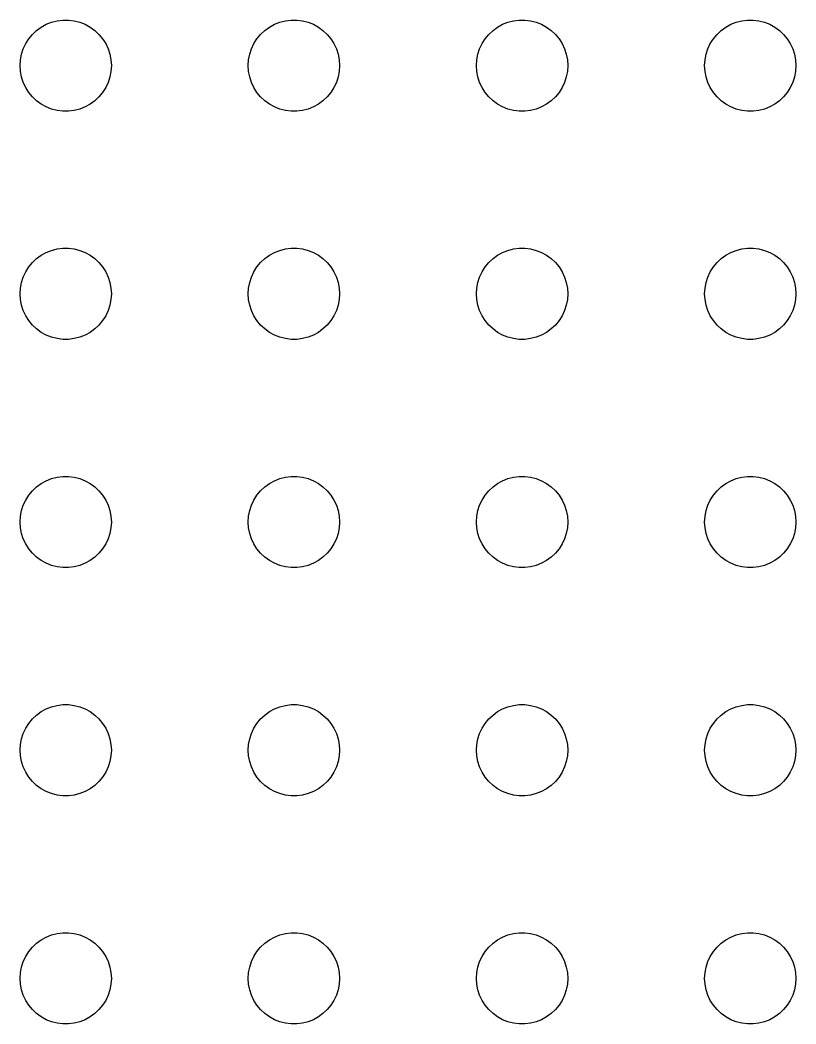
# Model space of a CAD drawing. Header units: metres. Extents: x -127 to 127, y -127 to 127.
# Drawn here: x -91.5 to -66, y 28.5 to 61.5 of the extents above; entities that cross this region are included whole.
import ezdxf

# ---------------------------------------------------------------- set-up
doc = ezdxf.new("R2010")
doc.units = ezdxf.units.M

msp = doc.modelspace()

# ---------------------------------------------------------------- linework, layer by layer
for p, q in [((-90.6387, 61.3572), (-90.4635, 61.4266)), ((-90.4635, 61.4266), (-90.2811, 61.4734)), ((-90.2811, 61.4734), (-90.0942, 61.497)), ((-90.0942, 61.497), (-89.9058, 61.497)), ((-89.9058, 61.497), (-89.7189, 61.4734)), ((-89.7189, 61.4734), (-89.5365, 61.4266)), ((-89.5365, 61.4266), (-89.3613, 61.3572)), ((-83.1387, 61.3572), (-82.9635, 61.4266)), ((-82.9635, 61.4266), (-82.7811, 61.4734)), ((-82.7811, 61.4734), (-82.5942, 61.497)), ((-82.5942, 61.497), (-82.4058, 61.497)), ((-82.4058, 61.497), (-82.2189, 61.4734)), ((-82.2189, 61.4734), (-82.0365, 61.4266)), ((-82.0365, 61.4266), (-81.8613, 61.3572)), ((-75.6387, 61.3572), (-75.4635, 61.4266)), ((-75.4635, 61.4266), (-75.2811, 61.4734)), ((-75.2811, 61.4734), (-75.0942, 61.497)), ((-75.0942, 61.497), (-74.9058, 61.497)), ((-74.9058, 61.497), (-74.7189, 61.4734)), ((-74.7189, 61.4734), (-74.5365, 61.4266)), ((-74.5365, 61.4266), (-74.3613, 61.3572)), ((-68.1387, 61.3572), (-67.9635, 61.4266)), ((-67.9635, 61.4266), (-67.7811, 61.4734)), ((-67.7811, 61.4734), (-67.5942, 61.497)), ((-67.5942, 61.497), (-67.4058, 61.497)), ((-67.4058, 61.497), (-67.2189, 61.4734)), ((-67.2189, 61.4734), (-67.0365, 61.4266)), ((-67.0365, 61.4266), (-66.8613, 61.3572)), ((-91.0934, 61.0268), (-90.9561, 61.1558)), ((-90.9561, 61.1558), (-90.8037, 61.2665)), ((-90.8037, 61.2665), (-90.6387, 61.3572)), ((-89.3613, 61.3572), (-89.1963, 61.2665)), ((-89.1963, 61.2665), (-89.0439, 61.1558)), ((-89.0439, 61.1558), (-88.9065, 61.0268)), ((-83.5934, 61.0268), (-83.4561, 61.1558)), ((-83.4561, 61.1558), (-83.3037, 61.2665)), ((-83.3037, 61.2665), (-83.1387, 61.3572)), ((-81.8613, 61.3572), (-81.6963, 61.2665)), ((-81.6963, 61.2665), (-81.5439, 61.1558)), ((-81.5439, 61.1558), (-81.4065, 61.0268)), ((-76.0934, 61.0268), (-75.9561, 61.1558)), ((-75.9561, 61.1558), (-75.8037, 61.2665)), ((-75.8037, 61.2665), (-75.6387, 61.3572)), ((-74.3613, 61.3572), (-74.1963, 61.2665)), ((-74.1963, 61.2665), (-74.0439, 61.1558)), ((-74.0439, 61.1558), (-73.9065, 61.0268)), ((-68.5934, 61.0268), (-68.4561, 61.1558)), ((-68.4561, 61.1558), (-68.3037, 61.2665)), ((-68.3037, 61.2665), (-68.1387, 61.3572)), ((-66.8613, 61.3572), (-66.6963, 61.2665)), ((-66.6963, 61.2665), (-66.5439, 61.1558)), ((-66.5439, 61.1558), (-66.4065, 61.0268)), ((-91.3947, 60.5522), (-91.3145, 60.7226)), ((-91.3145, 60.7226), (-91.2135, 60.8817)), ((-91.2135, 60.8817), (-91.0934, 61.0268)), ((-88.9065, 61.0268), (-88.7865, 60.8817)), ((-88.7865, 60.8817), (-88.6855, 60.7226)), ((-88.6855, 60.7226), (-88.6053, 60.5522)), ((-83.8947, 60.5522), (-83.8145, 60.7226)), ((-83.8145, 60.7226), (-83.7135, 60.8817)), ((-83.7135, 60.8817), (-83.5934, 61.0268)), ((-81.4065, 61.0268), (-81.2865, 60.8817)), ((-81.2865, 60.8817), (-81.1855, 60.7226)), ((-81.1855, 60.7226), (-81.1053, 60.5522)), ((-76.3947, 60.5522), (-76.3145, 60.7226)), ((-76.3145, 60.7226), (-76.2135, 60.8817)), ((-76.2135, 60.8817), (-76.0934, 61.0268)), ((-73.9065, 61.0268), (-73.7865, 60.8817)), ((-73.7865, 60.8817), (-73.6855, 60.7226)), ((-73.6855, 60.7226), (-73.6053, 60.5522)), ((-68.8947, 60.5522), (-68.8145, 60.7226)), ((-68.8145, 60.7226), (-68.7135, 60.8817)), ((-68.7135, 60.8817), (-68.5934, 61.0268)), ((-66.4065, 61.0268), (-66.2865, 60.8817)), ((-66.2865, 60.8817), (-66.1855, 60.7226)), ((-66.1855, 60.7226), (-66.1053, 60.5522)), ((-91.4529, 60.373), (-91.3947, 60.5522)), ((-88.6053, 60.5522), (-88.5471, 60.373)), ((-83.9529, 60.373), (-83.8947, 60.5522)), ((-81.1053, 60.5522), (-81.0471, 60.373)), ((-76.4529, 60.373), (-76.3947, 60.5522)), ((-73.6053, 60.5522), (-73.5471, 60.373)), ((-68.9529, 60.373), (-68.8947, 60.5522)), ((-66.1053, 60.5522), (-66.0471, 60.373)), ((-91.5, 60), (-91.4882, 60.188)), ((-91.4882, 60.188), (-91.4529, 60.373)), ((-88.5471, 60.373), (-88.5118, 60.188)), ((-88.5118, 60.188), (-88.5, 60)), ((-84, 60), (-83.9882, 60.188)), ((-83.9882, 60.188), (-83.9529, 60.373)), ((-81.0471, 60.373), (-81.0118, 60.188)), ((-81.0118, 60.188), (-81, 60)), ((-76.5, 60), (-76.4882, 60.188)), ((-76.4882, 60.188), (-76.4529, 60.373)), ((-73.5471, 60.373), (-73.5118, 60.188)), ((-73.5118, 60.188), (-73.5, 60)), ((-69, 60), (-68.9882, 60.188)), ((-68.9882, 60.188), (-68.9529, 60.373)), ((-66.0471, 60.373), (-66.0118, 60.188)), ((-66.0118, 60.188), (-66, 60)), ((-91.4882, 59.812), (-91.5, 60)), ((-91.4529, 59.627), (-91.4882, 59.812)), ((-88.5118, 59.812), (-88.5471, 59.627)), ((-88.5, 60), (-88.5118, 59.812)), ((-83.9882, 59.812), (-84, 60)), ((-83.9529, 59.627), (-83.9882, 59.812)), ((-81.0118, 59.812), (-81.0471, 59.627)), ((-81, 60), (-81.0118, 59.812)), ((-76.4882, 59.812), (-76.5, 60)), ((-76.4529, 59.627), (-76.4882, 59.812)), ((-73.5118, 59.812), (-73.5471, 59.627)), ((-73.5, 60), (-73.5118, 59.812)), ((-68.9882, 59.812), (-69, 60)), ((-68.9529, 59.627), (-68.9882, 59.812)), ((-66.0118, 59.812), (-66.0471, 59.627)), ((-66, 60), (-66.0118, 59.812)), ((-91.3947, 59.4478), (-91.4529, 59.627)), ((-91.3145, 59.2774), (-91.3947, 59.4478)), ((-88.6053, 59.4478), (-88.6855, 59.2774)), ((-88.5471, 59.627), (-88.6053, 59.4478)), ((-83.8947, 59.4478), (-83.9529, 59.627)), ((-83.8145, 59.2774), (-83.8947, 59.4478)), ((-81.1053, 59.4478), (-81.1855, 59.2774)), ((-81.0471, 59.627), (-81.1053, 59.4478)), ((-76.3947, 59.4478), (-76.4529, 59.627)), ((-76.3145, 59.2774), (-76.3947, 59.4478)), ((-73.6053, 59.4478), (-73.6855, 59.2774)), ((-73.5471, 59.627), (-73.6053, 59.4478)), ((-68.8947, 59.4478), (-68.9529, 59.627)), ((-68.8145, 59.2774), (-68.8947, 59.4478)), ((-66.1053, 59.4478), (-66.1855, 59.2774)), ((-66.0471, 59.627), (-66.1053, 59.4478)), ((-91.2135, 59.1183), (-91.3145, 59.2774)), ((-91.0934, 58.9732), (-91.2135, 59.1183)), ((-88.7865, 59.1183), (-88.9065, 58.9732)), ((-88.6855, 59.2774), (-88.7865, 59.1183)), ((-83.7135, 59.1183), (-83.8145, 59.2774)), ((-83.5934, 58.9732), (-83.7135, 59.1183)), ((-81.2865, 59.1183), (-81.4065, 58.9732)), ((-81.1855, 59.2774), (-81.2865, 59.1183)), ((-76.2135, 59.1183), (-76.3145, 59.2774)), ((-76.0934, 58.9732), (-76.2135, 59.1183)), ((-73.7865, 59.1183), (-73.9065, 58.9732)), ((-73.6855, 59.2774), (-73.7865, 59.1183)), ((-68.7135, 59.1183), (-68.8145, 59.2774)), ((-68.5934, 58.9732), (-68.7135, 59.1183)), ((-66.2865, 59.1183), (-66.4065, 58.9732)), ((-66.1855, 59.2774), (-66.2865, 59.1183)), ((-90.9561, 58.8442), (-91.0934, 58.9732)), ((-90.8037, 58.7335), (-90.9561, 58.8442)), ((-90.6387, 58.6428), (-90.8037, 58.7335)), ((-89.1963, 58.7335), (-89.3613, 58.6428)), ((-89.0439, 58.8442), (-89.1963, 58.7335)), ((-88.9065, 58.9732), (-89.0439, 58.8442)), ((-83.4561, 58.8442), (-83.5934, 58.9732)), ((-83.3037, 58.7335), (-83.4561, 58.8442)), ((-83.1387, 58.6428), (-83.3037, 58.7335)), ((-81.6963, 58.7335), (-81.8613, 58.6428)), ((-81.5439, 58.8442), (-81.6963, 58.7335)), ((-81.4065, 58.9732), (-81.5439, 58.8442)), ((-75.9561, 58.8442), (-76.0934, 58.9732)), ((-75.8037, 58.7335), (-75.9561, 58.8442)), ((-75.6387, 58.6428), (-75.8037, 58.7335)), ((-74.1963, 58.7335), (-74.3613, 58.6428)), ((-74.0439, 58.8442), (-74.1963, 58.7335)), ((-73.9065, 58.9732), (-74.0439, 58.8442)), ((-68.4561, 58.8442), (-68.5934, 58.9732)), ((-68.3037, 58.7335), (-68.4561, 58.8442)), ((-68.1387, 58.6428), (-68.3037, 58.7335)), ((-66.6963, 58.7335), (-66.8613, 58.6428)), ((-66.5439, 58.8442), (-66.6963, 58.7335)), ((-66.4065, 58.9732), (-66.5439, 58.8442)), ((-90.4635, 58.5734), (-90.6387, 58.6428)), ((-90.2811, 58.5266), (-90.4635, 58.5734)), ((-90.0942, 58.503), (-90.2811, 58.5266)), ((-89.9058, 58.503), (-90.0942, 58.503)), ((-89.7189, 58.5266), (-89.9058, 58.503)), ((-89.5365, 58.5734), (-89.7189, 58.5266)), ((-89.3613, 58.6428), (-89.5365, 58.5734)), ((-82.9635, 58.5734), (-83.1387, 58.6428)), ((-82.7811, 58.5266), (-82.9635, 58.5734)), ((-82.5942, 58.503), (-82.7811, 58.5266)), ((-82.4058, 58.503), (-82.5942, 58.503)), ((-82.2189, 58.5266), (-82.4058, 58.503)), ((-82.0365, 58.5734), (-82.2189, 58.5266)), ((-81.8613, 58.6428), (-82.0365, 58.5734)), ((-75.4635, 58.5734), (-75.6387, 58.6428)), ((-75.2811, 58.5266), (-75.4635, 58.5734)), ((-75.0942, 58.503), (-75.2811, 58.5266)), ((-74.9058, 58.503), (-75.0942, 58.503)), ((-74.7189, 58.5266), (-74.9058, 58.503)), ((-74.5365, 58.5734), (-74.7189, 58.5266)), ((-74.3613, 58.6428), (-74.5365, 58.5734)), ((-67.9635, 58.5734), (-68.1387, 58.6428)), ((-67.7811, 58.5266), (-67.9635, 58.5734)), ((-67.5942, 58.503), (-67.7811, 58.5266)), ((-67.4058, 58.503), (-67.5942, 58.503)), ((-67.2189, 58.5266), (-67.4058, 58.503)), ((-67.0365, 58.5734), (-67.2189, 58.5266)), ((-66.8613, 58.6428), (-67.0365, 58.5734)), ((-90.8037, 53.7665), (-90.6387, 53.8572)), ((-90.6387, 53.8572), (-90.4635, 53.9266)), ((-90.4635, 53.9266), (-90.2811, 53.9734)), ((-90.2811, 53.9734), (-90.0942, 53.997)), ((-90.0942, 53.997), (-89.9058, 53.997)), ((-89.9058, 53.997), (-89.7189, 53.9734)), ((-89.7189, 53.9734), (-89.5365, 53.9266)), ((-89.5365, 53.9266), (-89.3613, 53.8572)), ((-89.3613, 53.8572), (-89.1963, 53.7665)), ((-83.3037, 53.7665), (-83.1387, 53.8572)), ((-83.1387, 53.8572), (-82.9635, 53.9266)), ((-82.9635, 53.9266), (-82.7811, 53.9734)), ((-82.7811, 53.9734), (-82.5942, 53.997)), ((-82.5942, 53.997), (-82.4058, 53.997)), ((-82.4058, 53.997), (-82.2189, 53.9734)), ((-82.2189, 53.9734), (-82.0365, 53.9266)), ((-82.0365, 53.9266), (-81.8613, 53.8572)), ((-81.8613, 53.8572), (-81.6963, 53.7665)), ((-75.8037, 53.7665), (-75.6387, 53.8572)), ((-75.6387, 53.8572), (-75.4635, 53.9266)), ((-75.4635, 53.9266), (-75.2811, 53.9734)), ((-75.2811, 53.9734), (-75.0942, 53.997)), ((-75.0942, 53.997), (-74.9058, 53.997)), ((-74.9058, 53.997), (-74.7189, 53.9734)), ((-74.7189, 53.9734), (-74.5365, 53.9266)), ((-74.5365, 53.9266), (-74.3613, 53.8572)), ((-74.3613, 53.8572), (-74.1963, 53.7665)), ((-68.3037, 53.7665), (-68.1387, 53.8572)), ((-68.1387, 53.8572), (-67.9635, 53.9266)), ((-67.9635, 53.9266), (-67.7811, 53.9734)), ((-67.7811, 53.9734), (-67.5942, 53.997)), ((-67.5942, 53.997), (-67.4058, 53.997)), ((-67.4058, 53.997), (-67.2189, 53.9734)), ((-67.2189, 53.9734), (-67.0365, 53.9266)), ((-67.0365, 53.9266), (-66.8613, 53.8572)), ((-66.8613, 53.8572), (-66.6963, 53.7665)), ((-91.2135, 53.3817), (-91.0934, 53.5268)), ((-91.0934, 53.5268), (-90.9561, 53.6558)), ((-90.9561, 53.6558), (-90.8037, 53.7665)), ((-89.1963, 53.7665), (-89.0439, 53.6558)), ((-89.0439, 53.6558), (-88.9065, 53.5268)), ((-88.9065, 53.5268), (-88.7865, 53.3817)), ((-83.7135, 53.3817), (-83.5934, 53.5268)), ((-83.5934, 53.5268), (-83.4561, 53.6558)), ((-83.4561, 53.6558), (-83.3037, 53.7665)), ((-81.6963, 53.7665), (-81.5439, 53.6558)), ((-81.5439, 53.6558), (-81.4065, 53.5268)), ((-81.4065, 53.5268), (-81.2865, 53.3817)), ((-76.2135, 53.3817), (-76.0934, 53.5268)), ((-76.0934, 53.5268), (-75.9561, 53.6558)), ((-75.9561, 53.6558), (-75.8037, 53.7665)), ((-74.1963, 53.7665), (-74.0439, 53.6558)), ((-74.0439, 53.6558), (-73.9065, 53.5268)), ((-73.9065, 53.5268), (-73.7865, 53.3817)), ((-68.7135, 53.3817), (-68.5934, 53.5268)), ((-68.5934, 53.5268), (-68.4561, 53.6558)), ((-68.4561, 53.6558), (-68.3037, 53.7665)), ((-66.6963, 53.7665), (-66.5439, 53.6558)), ((-66.5439, 53.6558), (-66.4065, 53.5268)), ((-66.4065, 53.5268), (-66.2865, 53.3817)), ((-91.3947, 53.0522), (-91.3145, 53.2226)), ((-91.3145, 53.2226), (-91.2135, 53.3817)), ((-88.7865, 53.3817), (-88.6855, 53.2226)), ((-88.6855, 53.2226), (-88.6053, 53.0522)), ((-83.8947, 53.0522), (-83.8145, 53.2226)), ((-83.8145, 53.2226), (-83.7135, 53.3817)), ((-81.2865, 53.3817), (-81.1855, 53.2226)), ((-81.1855, 53.2226), (-81.1053, 53.0522)), ((-76.3947, 53.0522), (-76.3145, 53.2226)), ((-76.3145, 53.2226), (-76.2135, 53.3817)), ((-73.7865, 53.3817), (-73.6855, 53.2226)), ((-73.6855, 53.2226), (-73.6053, 53.0522)), ((-68.8947, 53.0522), (-68.8145, 53.2226)), ((-68.8145, 53.2226), (-68.7135, 53.3817)), ((-66.2865, 53.3817), (-66.1855, 53.2226)), ((-66.1855, 53.2226), (-66.1053, 53.0522)), ((-91.4882, 52.688), (-91.4529, 52.873)), ((-91.4529, 52.873), (-91.3947, 53.0522)), ((-88.6053, 53.0522), (-88.5471, 52.873)), ((-88.5471, 52.873), (-88.5118, 52.688)), ((-83.9882, 52.688), (-83.9529, 52.873)), ((-83.9529, 52.873), (-83.8947, 53.0522)), ((-81.1053, 53.0522), (-81.0471, 52.873)), ((-81.0471, 52.873), (-81.0118, 52.688)), ((-76.4882, 52.688), (-76.4529, 52.873)), ((-76.4529, 52.873), (-76.3947, 53.0522)), ((-73.6053, 53.0522), (-73.5471, 52.873)), ((-73.5471, 52.873), (-73.5118, 52.688)), ((-68.9882, 52.688), (-68.9529, 52.873)), ((-68.9529, 52.873), (-68.8947, 53.0522)), ((-66.1053, 53.0522), (-66.0471, 52.873)), ((-66.0471, 52.873), (-66.0118, 52.688)), ((-91.5, 52.5), (-91.4882, 52.688)), ((-91.4882, 52.312), (-91.5, 52.5)), ((-88.5118, 52.688), (-88.5, 52.5)), ((-88.5, 52.5), (-88.5118, 52.312)), ((-84, 52.5), (-83.9882, 52.688)), ((-83.9882, 52.312), (-84, 52.5)), ((-81.0118, 52.688), (-81, 52.5)), ((-81, 52.5), (-81.0118, 52.312)), ((-76.5, 52.5), (-76.4882, 52.688)), ((-76.4882, 52.312), (-76.5, 52.5)), ((-73.5118, 52.688), (-73.5, 52.5)), ((-73.5, 52.5), (-73.5118, 52.312)), ((-69, 52.5), (-68.9882, 52.688)), ((-68.9882, 52.312), (-69, 52.5)), ((-66.0118, 52.688), (-66, 52.5)), ((-66, 52.5), (-66.0118, 52.312)), ((-91.4529, 52.127), (-91.4882, 52.312)), ((-88.5118, 52.312), (-88.5471, 52.127)), ((-83.9529, 52.127), (-83.9882, 52.312)), ((-81.0118, 52.312), (-81.0471, 52.127)), ((-76.4529, 52.127), (-76.4882, 52.312)), ((-73.5118, 52.312), (-73.5471, 52.127)), ((-68.9529, 52.127), (-68.9882, 52.312)), ((-66.0118, 52.312), (-66.0471, 52.127)), ((-91.3947, 51.9478), (-91.4529, 52.127)), ((-91.3145, 51.7774), (-91.3947, 51.9478)), ((-88.6053, 51.9478), (-88.6855, 51.7774)), ((-88.5471, 52.127), (-88.6053, 51.9478)), ((-83.8947, 51.9478), (-83.9529, 52.127)), ((-83.8145, 51.7774), (-83.8947, 51.9478)), ((-81.1053, 51.9478), (-81.1855, 51.7774)), ((-81.0471, 52.127), (-81.1053, 51.9478)), ((-76.3947, 51.9478), (-76.4529, 52.127)), ((-76.3145, 51.7774), (-76.3947, 51.9478)), ((-73.6053, 51.9478), (-73.6855, 51.7774)), ((-73.5471, 52.127), (-73.6053, 51.9478)), ((-68.8947, 51.9478), (-68.9529, 52.127)), ((-68.8145, 51.7774), (-68.8947, 51.9478)), ((-66.1053, 51.9478), (-66.1855, 51.7774)), ((-66.0471, 52.127), (-66.1053, 51.9478)), ((-91.2135, 51.6183), (-91.3145, 51.7774)), ((-91.0934, 51.4732), (-91.2135, 51.6183)), ((-90.9561, 51.3442), (-91.0934, 51.4732)), ((-88.9065, 51.4732), (-89.0439, 51.3442)), ((-88.7865, 51.6183), (-88.9065, 51.4732)), ((-88.6855, 51.7774), (-88.7865, 51.6183)), ((-83.7135, 51.6183), (-83.8145, 51.7774)), ((-83.5934, 51.4732), (-83.7135, 51.6183)), ((-83.4561, 51.3442), (-83.5934, 51.4732)), ((-81.4065, 51.4732), (-81.5439, 51.3442)), ((-81.2865, 51.6183), (-81.4065, 51.4732)), ((-81.1855, 51.7774), (-81.2865, 51.6183)), ((-76.2135, 51.6183), (-76.3145, 51.7774)), ((-76.0934, 51.4732), (-76.2135, 51.6183)), ((-75.9561, 51.3442), (-76.0934, 51.4732)), ((-73.9065, 51.4732), (-74.0439, 51.3442)), ((-73.7865, 51.6183), (-73.9065, 51.4732)), ((-73.6855, 51.7774), (-73.7865, 51.6183)), ((-68.7135, 51.6183), (-68.8145, 51.7774)), ((-68.5934, 51.4732), (-68.7135, 51.6183)), ((-68.4561, 51.3442), (-68.5934, 51.4732)), ((-66.4065, 51.4732), (-66.5439, 51.3442)), ((-66.2865, 51.6183), (-66.4065, 51.4732)), ((-66.1855, 51.7774), (-66.2865, 51.6183)), ((-90.8037, 51.2335), (-90.9561, 51.3442)), ((-90.6387, 51.1428), (-90.8037, 51.2335)), ((-90.4635, 51.0734), (-90.6387, 51.1428)), ((-89.3613, 51.1428), (-89.5365, 51.0734)), ((-89.1963, 51.2335), (-89.3613, 51.1428)), ((-89.0439, 51.3442), (-89.1963, 51.2335)), ((-83.3037, 51.2335), (-83.4561, 51.3442)), ((-83.1387, 51.1428), (-83.3037, 51.2335)), ((-82.9635, 51.0734), (-83.1387, 51.1428)), ((-81.8613, 51.1428), (-82.0365, 51.0734)), ((-81.6963, 51.2335), (-81.8613, 51.1428)), ((-81.5439, 51.3442), (-81.6963, 51.2335)), ((-75.8037, 51.2335), (-75.9561, 51.3442)), ((-75.6387, 51.1428), (-75.8037, 51.2335)), ((-75.4635, 51.0734), (-75.6387, 51.1428)), ((-74.3613, 51.1428), (-74.5365, 51.0734)), ((-74.1963, 51.2335), (-74.3613, 51.1428)), ((-74.0439, 51.3442), (-74.1963, 51.2335)), ((-68.3037, 51.2335), (-68.4561, 51.3442)), ((-68.1387, 51.1428), (-68.3037, 51.2335)), ((-67.9635, 51.0734), (-68.1387, 51.1428)), ((-66.8613, 51.1428), (-67.0365, 51.0734)), ((-66.6963, 51.2335), (-66.8613, 51.1428)), ((-66.5439, 51.3442), (-66.6963, 51.2335)), ((-90.2811, 51.0266), (-90.4635, 51.0734)), ((-90.0942, 51.003), (-90.2811, 51.0266)), ((-89.9058, 51.003), (-90.0942, 51.003)), ((-89.7189, 51.0266), (-89.9058, 51.003)), ((-89.5365, 51.0734), (-89.7189, 51.0266)), ((-82.7811, 51.0266), (-82.9635, 51.0734)), ((-82.5942, 51.003), (-82.7811, 51.0266)), ((-82.4058, 51.003), (-82.5942, 51.003)), ((-82.2189, 51.0266), (-82.4058, 51.003)), ((-82.0365, 51.0734), (-82.2189, 51.0266)), ((-75.2811, 51.0266), (-75.4635, 51.0734)), ((-75.0942, 51.003), (-75.2811, 51.0266)), ((-74.9058, 51.003), (-75.0942, 51.003)), ((-74.7189, 51.0266), (-74.9058, 51.003)), ((-74.5365, 51.0734), (-74.7189, 51.0266)), ((-67.7811, 51.0266), (-67.9635, 51.0734)), ((-67.5942, 51.003), (-67.7811, 51.0266)), ((-67.4058, 51.003), (-67.5942, 51.003)), ((-67.2189, 51.0266), (-67.4058, 51.003)), ((-67.0365, 51.0734), (-67.2189, 51.0266)), ((-90.9561, 46.1558), (-90.8037, 46.2665)), ((-90.8037, 46.2665), (-90.6387, 46.3572)), ((-90.6387, 46.3572), (-90.4635, 46.4266)), ((-90.4635, 46.4266), (-90.2811, 46.4734)), ((-90.2811, 46.4734), (-90.0942, 46.497)), ((-90.0942, 46.497), (-89.9058, 46.497)), ((-89.9058, 46.497), (-89.7189, 46.4734)), ((-89.7189, 46.4734), (-89.5365, 46.4266)), ((-89.5365, 46.4266), (-89.3613, 46.3572)), ((-89.3613, 46.3572), (-89.1963, 46.2665)), ((-89.1963, 46.2665), (-89.0439, 46.1558)), ((-83.4561, 46.1558), (-83.3037, 46.2665)), ((-83.3037, 46.2665), (-83.1387, 46.3572)), ((-83.1387, 46.3572), (-82.9635, 46.4266)), ((-82.9635, 46.4266), (-82.7811, 46.4734)), ((-82.7811, 46.4734), (-82.5942, 46.497)), ((-82.5942, 46.497), (-82.4058, 46.497)), ((-82.4058, 46.497), (-82.2189, 46.4734)), ((-82.2189, 46.4734), (-82.0365, 46.4266)), ((-82.0365, 46.4266), (-81.8613, 46.3572)), ((-81.8613, 46.3572), (-81.6963, 46.2665)), ((-81.6963, 46.2665), (-81.5439, 46.1558)), ((-75.9561, 46.1558), (-75.8037, 46.2665)), ((-75.8037, 46.2665), (-75.6387, 46.3572)), ((-75.6387, 46.3572), (-75.4635, 46.4266)), ((-75.4635, 46.4266), (-75.2811, 46.4734)), ((-75.2811, 46.4734), (-75.0942, 46.497)), ((-75.0942, 46.497), (-74.9058, 46.497)), ((-74.9058, 46.497), (-74.7189, 46.4734)), ((-74.7189, 46.4734), (-74.5365, 46.4266)), ((-74.5365, 46.4266), (-74.3613, 46.3572)), ((-74.3613, 46.3572), (-74.1963, 46.2665)), ((-74.1963, 46.2665), (-74.0439, 46.1558)), ((-68.4561, 46.1558), (-68.3037, 46.2665)), ((-68.3037, 46.2665), (-68.1387, 46.3572)), ((-68.1387, 46.3572), (-67.9635, 46.4266)), ((-67.9635, 46.4266), (-67.7811, 46.4734)), ((-67.7811, 46.4734), (-67.5942, 46.497)), ((-67.5942, 46.497), (-67.4058, 46.497)), ((-67.4058, 46.497), (-67.2189, 46.4734)), ((-67.2189, 46.4734), (-67.0365, 46.4266)), ((-67.0365, 46.4266), (-66.8613, 46.3572)), ((-66.8613, 46.3572), (-66.6963, 46.2665)), ((-66.6963, 46.2665), (-66.5439, 46.1558)), ((-91.3145, 45.7226), (-91.2135, 45.8817)), ((-91.2135, 45.8817), (-91.0934, 46.0268)), ((-91.0934, 46.0268), (-90.9561, 46.1558)), ((-89.0439, 46.1558), (-88.9065, 46.0268)), ((-88.9065, 46.0268), (-88.7865, 45.8817)), ((-88.7865, 45.8817), (-88.6855, 45.7226)), ((-83.8145, 45.7226), (-83.7135, 45.8817)), ((-83.7135, 45.8817), (-83.5934, 46.0268)), ((-83.5934, 46.0268), (-83.4561, 46.1558)), ((-81.5439, 46.1558), (-81.4065, 46.0268)), ((-81.4065, 46.0268), (-81.2865, 45.8817)), ((-81.2865, 45.8817), (-81.1855, 45.7226)), ((-76.3145, 45.7226), (-76.2135, 45.8817)), ((-76.2135, 45.8817), (-76.0934, 46.0268)), ((-76.0934, 46.0268), (-75.9561, 46.1558)), ((-74.0439, 46.1558), (-73.9065, 46.0268)), ((-73.9065, 46.0268), (-73.7865, 45.8817)), ((-73.7865, 45.8817), (-73.6855, 45.7226)), ((-68.8145, 45.7226), (-68.7135, 45.8817)), ((-68.7135, 45.8817), (-68.5934, 46.0268)), ((-68.5934, 46.0268), (-68.4561, 46.1558)), ((-66.5439, 46.1558), (-66.4065, 46.0268)), ((-66.4065, 46.0268), (-66.2865, 45.8817)), ((-66.2865, 45.8817), (-66.1855, 45.7226)), ((-91.4529, 45.373), (-91.3947, 45.5522)), ((-91.3947, 45.5522), (-91.3145, 45.7226)), ((-88.6855, 45.7226), (-88.6053, 45.5522)), ((-88.6053, 45.5522), (-88.5471, 45.373)), ((-83.9529, 45.373), (-83.8947, 45.5522)), ((-83.8947, 45.5522), (-83.8145, 45.7226)), ((-81.1855, 45.7226), (-81.1053, 45.5522)), ((-81.1053, 45.5522), (-81.0471, 45.373)), ((-76.4529, 45.373), (-76.3947, 45.5522)), ((-76.3947, 45.5522), (-76.3145, 45.7226)), ((-73.6855, 45.7226), (-73.6053, 45.5522)), ((-73.6053, 45.5522), (-73.5471, 45.373)), ((-68.9529, 45.373), (-68.8947, 45.5522)), ((-68.8947, 45.5522), (-68.8145, 45.7226)), ((-66.1855, 45.7226), (-66.1053, 45.5522)), ((-66.1053, 45.5522), (-66.0471, 45.373)), ((-91.4882, 45.188), (-91.4529, 45.373)), ((-88.5471, 45.373), (-88.5118, 45.188)), ((-83.9882, 45.188), (-83.9529, 45.373)), ((-81.0471, 45.373), (-81.0118, 45.188)), ((-76.4882, 45.188), (-76.4529, 45.373)), ((-73.5471, 45.373), (-73.5118, 45.188)), ((-68.9882, 45.188), (-68.9529, 45.373)), ((-66.0471, 45.373), (-66.0118, 45.188)), ((-91.5, 45), (-91.4882, 45.188)), ((-91.4882, 44.812), (-91.5, 45)), ((-88.5118, 45.188), (-88.5, 45)), ((-88.5, 45), (-88.5118, 44.812)), ((-84, 45), (-83.9882, 45.188)), ((-83.9882, 44.812), (-84, 45)), ((-81.0118, 45.188), (-81, 45)), ((-81, 45), (-81.0118, 44.812)), ((-76.5, 45), (-76.4882, 45.188)), ((-76.4882, 44.812), (-76.5, 45)), ((-73.5118, 45.188), (-73.5, 45)), ((-73.5, 45), (-73.5118, 44.812)), ((-69, 45), (-68.9882, 45.188)), ((-68.9882, 44.812), (-69, 45)), ((-66.0118, 45.188), (-66, 45)), ((-66, 45), (-66.0118, 44.812)), ((-91.4529, 44.627), (-91.4882, 44.812)), ((-91.3947, 44.4478), (-91.4529, 44.627)), ((-88.5471, 44.627), (-88.6053, 44.4478)), ((-88.5118, 44.812), (-88.5471, 44.627)), ((-83.9529, 44.627), (-83.9882, 44.812)), ((-83.8947, 44.4478), (-83.9529, 44.627)), ((-81.0471, 44.627), (-81.1053, 44.4478)), ((-81.0118, 44.812), (-81.0471, 44.627)), ((-76.4529, 44.627), (-76.4882, 44.812)), ((-76.3947, 44.4478), (-76.4529, 44.627)), ((-73.5471, 44.627), (-73.6053, 44.4478)), ((-73.5118, 44.812), (-73.5471, 44.627)), ((-68.9529, 44.627), (-68.9882, 44.812)), ((-68.8947, 44.4478), (-68.9529, 44.627)), ((-66.0471, 44.627), (-66.1053, 44.4478)), ((-66.0118, 44.812), (-66.0471, 44.627)), ((-91.3145, 44.2774), (-91.3947, 44.4478)), ((-91.2135, 44.1183), (-91.3145, 44.2774)), ((-88.6855, 44.2774), (-88.7865, 44.1183)), ((-88.6053, 44.4478), (-88.6855, 44.2774)), ((-83.8145, 44.2774), (-83.8947, 44.4478)), ((-83.7135, 44.1183), (-83.8145, 44.2774)), ((-81.1855, 44.2774), (-81.2865, 44.1183)), ((-81.1053, 44.4478), (-81.1855, 44.2774)), ((-76.3145, 44.2774), (-76.3947, 44.4478)), ((-76.2135, 44.1183), (-76.3145, 44.2774)), ((-73.6855, 44.2774), (-73.7865, 44.1183)), ((-73.6053, 44.4478), (-73.6855, 44.2774)), ((-68.8145, 44.2774), (-68.8947, 44.4478)), ((-68.7135, 44.1183), (-68.8145, 44.2774)), ((-66.1855, 44.2774), (-66.2865, 44.1183)), ((-66.1053, 44.4478), (-66.1855, 44.2774)), ((-91.0934, 43.9732), (-91.2135, 44.1183)), ((-90.9561, 43.8442), (-91.0934, 43.9732)), ((-88.9065, 43.9732), (-89.0439, 43.8442)), ((-88.7865, 44.1183), (-88.9065, 43.9732)), ((-83.5934, 43.9732), (-83.7135, 44.1183)), ((-83.4561, 43.8442), (-83.5934, 43.9732)), ((-81.4065, 43.9732), (-81.5439, 43.8442)), ((-81.2865, 44.1183), (-81.4065, 43.9732)), ((-76.0934, 43.9732), (-76.2135, 44.1183)), ((-75.9561, 43.8442), (-76.0934, 43.9732)), ((-73.9065, 43.9732), (-74.0439, 43.8442)), ((-73.7865, 44.1183), (-73.9065, 43.9732)), ((-68.5934, 43.9732), (-68.7135, 44.1183)), ((-68.4561, 43.8442), (-68.5934, 43.9732)), ((-66.4065, 43.9732), (-66.5439, 43.8442)), ((-66.2865, 44.1183), (-66.4065, 43.9732)), ((-90.8037, 43.7335), (-90.9561, 43.8442)), ((-90.6387, 43.6428), (-90.8037, 43.7335)), ((-90.4635, 43.5734), (-90.6387, 43.6428)), ((-90.2811, 43.5266), (-90.4635, 43.5734)), ((-89.5365, 43.5734), (-89.7189, 43.5266)), ((-89.3613, 43.6428), (-89.5365, 43.5734)), ((-89.1963, 43.7335), (-89.3613, 43.6428)), ((-89.0439, 43.8442), (-89.1963, 43.7335)), ((-83.3037, 43.7335), (-83.4561, 43.8442)), ((-83.1387, 43.6428), (-83.3037, 43.7335)), ((-82.9635, 43.5734), (-83.1387, 43.6428)), ((-82.7811, 43.5266), (-82.9635, 43.5734)), ((-82.0365, 43.5734), (-82.2189, 43.5266)), ((-81.8613, 43.6428), (-82.0365, 43.5734)), ((-81.6963, 43.7335), (-81.8613, 43.6428)), ((-81.5439, 43.8442), (-81.6963, 43.7335)), ((-75.8037, 43.7335), (-75.9561, 43.8442)), ((-75.6387, 43.6428), (-75.8037, 43.7335)), ((-75.4635, 43.5734), (-75.6387, 43.6428)), ((-75.2811, 43.5266), (-75.4635, 43.5734)), ((-74.5365, 43.5734), (-74.7189, 43.5266)), ((-74.3613, 43.6428), (-74.5365, 43.5734)), ((-74.1963, 43.7335), (-74.3613, 43.6428)), ((-74.0439, 43.8442), (-74.1963, 43.7335)), ((-68.3037, 43.7335), (-68.4561, 43.8442)), ((-68.1387, 43.6428), (-68.3037, 43.7335)), ((-67.9635, 43.5734), (-68.1387, 43.6428)), ((-67.7811, 43.5266), (-67.9635, 43.5734)), ((-67.0365, 43.5734), (-67.2189, 43.5266)), ((-66.8613, 43.6428), (-67.0365, 43.5734)), ((-66.6963, 43.7335), (-66.8613, 43.6428)), ((-66.5439, 43.8442), (-66.6963, 43.7335)), ((-90.0942, 43.503), (-90.2811, 43.5266)), ((-89.9058, 43.503), (-90.0942, 43.503)), ((-89.7189, 43.5266), (-89.9058, 43.503)), ((-82.5942, 43.503), (-82.7811, 43.5266)), ((-82.4058, 43.503), (-82.5942, 43.503)), ((-82.2189, 43.5266), (-82.4058, 43.503)), ((-75.0942, 43.503), (-75.2811, 43.5266)), ((-74.9058, 43.503), (-75.0942, 43.503)), ((-74.7189, 43.5266), (-74.9058, 43.503)), ((-67.5942, 43.503), (-67.7811, 43.5266)), ((-67.4058, 43.503), (-67.5942, 43.503)), ((-67.2189, 43.5266), (-67.4058, 43.503)), ((-90.4635, 38.9266), (-90.2811, 38.9734)), ((-90.2811, 38.9734), (-90.0942, 38.997)), ((-90.0942, 38.997), (-89.9058, 38.997)), ((-89.9058, 38.997), (-89.7189, 38.9734)), ((-89.7189, 38.9734), (-89.5365, 38.9266)), ((-82.9635, 38.9266), (-82.7811, 38.9734)), ((-82.7811, 38.9734), (-82.5942, 38.997)), ((-82.5942, 38.997), (-82.4058, 38.997)), ((-82.4058, 38.997), (-82.2189, 38.9734)), ((-82.2189, 38.9734), (-82.0365, 38.9266)), ((-75.4635, 38.9266), (-75.2811, 38.9734)), ((-75.2811, 38.9734), (-75.0942, 38.997)), ((-75.0942, 38.997), (-74.9058, 38.997)), ((-74.9058, 38.997), (-74.7189, 38.9734)), ((-74.7189, 38.9734), (-74.5365, 38.9266)), ((-67.9635, 38.9266), (-67.7811, 38.9734)), ((-67.7811, 38.9734), (-67.5942, 38.997)), ((-67.5942, 38.997), (-67.4058, 38.997)), ((-67.4058, 38.997), (-67.2189, 38.9734)), ((-67.2189, 38.9734), (-67.0365, 38.9266)), ((-91.0934, 38.5268), (-90.9561, 38.6558)), ((-90.9561, 38.6558), (-90.8037, 38.7665)), ((-90.8037, 38.7665), (-90.6387, 38.8572)), ((-90.6387, 38.8572), (-90.4635, 38.9266)), ((-89.5365, 38.9266), (-89.3613, 38.8572)), ((-89.3613, 38.8572), (-89.1963, 38.7665)), ((-89.1963, 38.7665), (-89.0439, 38.6558)), ((-89.0439, 38.6558), (-88.9065, 38.5268)), ((-83.5934, 38.5268), (-83.4561, 38.6558)), ((-83.4561, 38.6558), (-83.3037, 38.7665)), ((-83.3037, 38.7665), (-83.1387, 38.8572)), ((-83.1387, 38.8572), (-82.9635, 38.9266)), ((-82.0365, 38.9266), (-81.8613, 38.8572)), ((-81.8613, 38.8572), (-81.6963, 38.7665)), ((-81.6963, 38.7665), (-81.5439, 38.6558)), ((-81.5439, 38.6558), (-81.4065, 38.5268)), ((-76.0934, 38.5268), (-75.9561, 38.6558)), ((-75.9561, 38.6558), (-75.8037, 38.7665)), ((-75.8037, 38.7665), (-75.6387, 38.8572)), ((-75.6387, 38.8572), (-75.4635, 38.9266)), ((-74.5365, 38.9266), (-74.3613, 38.8572)), ((-74.3613, 38.8572), (-74.1963, 38.7665)), ((-74.1963, 38.7665), (-74.0439, 38.6558)), ((-74.0439, 38.6558), (-73.9065, 38.5268)), ((-68.5934, 38.5268), (-68.4561, 38.6558)), ((-68.4561, 38.6558), (-68.3037, 38.7665)), ((-68.3037, 38.7665), (-68.1387, 38.8572)), ((-68.1387, 38.8572), (-67.9635, 38.9266)), ((-67.0365, 38.9266), (-66.8613, 38.8572)), ((-66.8613, 38.8572), (-66.6963, 38.7665)), ((-66.6963, 38.7665), (-66.5439, 38.6558)), ((-66.5439, 38.6558), (-66.4065, 38.5268)), ((-91.3145, 38.2226), (-91.2135, 38.3817)), ((-91.2135, 38.3817), (-91.0934, 38.5268)), ((-88.9065, 38.5268), (-88.7865, 38.3817)), ((-88.7865, 38.3817), (-88.6855, 38.2226)), ((-83.8145, 38.2226), (-83.7135, 38.3817)), ((-83.7135, 38.3817), (-83.5934, 38.5268)), ((-81.4065, 38.5268), (-81.2865, 38.3817)), ((-81.2865, 38.3817), (-81.1855, 38.2226)), ((-76.3145, 38.2226), (-76.2135, 38.3817)), ((-76.2135, 38.3817), (-76.0934, 38.5268)), ((-73.9065, 38.5268), (-73.7865, 38.3817)), ((-73.7865, 38.3817), (-73.6855, 38.2226)), ((-68.8145, 38.2226), (-68.7135, 38.3817)), ((-68.7135, 38.3817), (-68.5934, 38.5268)), ((-66.4065, 38.5268), (-66.2865, 38.3817)), ((-66.2865, 38.3817), (-66.1855, 38.2226)), ((-91.4529, 37.873), (-91.3947, 38.0522)), ((-91.3947, 38.0522), (-91.3145, 38.2226)), ((-88.6855, 38.2226), (-88.6053, 38.0522)), ((-88.6053, 38.0522), (-88.5471, 37.873)), ((-83.9529, 37.873), (-83.8947, 38.0522)), ((-83.8947, 38.0522), (-83.8145, 38.2226)), ((-81.1855, 38.2226), (-81.1053, 38.0522)), ((-81.1053, 38.0522), (-81.0471, 37.873)), ((-76.4529, 37.873), (-76.3947, 38.0522)), ((-76.3947, 38.0522), (-76.3145, 38.2226)), ((-73.6855, 38.2226), (-73.6053, 38.0522)), ((-73.6053, 38.0522), (-73.5471, 37.873)), ((-68.9529, 37.873), (-68.8947, 38.0522)), ((-68.8947, 38.0522), (-68.8145, 38.2226)), ((-66.1855, 38.2226), (-66.1053, 38.0522)), ((-66.1053, 38.0522), (-66.0471, 37.873)), ((-91.5, 37.5), (-91.4882, 37.688)), ((-91.4882, 37.688), (-91.4529, 37.873)), ((-88.5471, 37.873), (-88.5118, 37.688)), ((-88.5118, 37.688), (-88.5, 37.5)), ((-84, 37.5), (-83.9882, 37.688)), ((-83.9882, 37.688), (-83.9529, 37.873)), ((-81.0471, 37.873), (-81.0118, 37.688)), ((-81.0118, 37.688), (-81, 37.5)), ((-76.5, 37.5), (-76.4882, 37.688)), ((-76.4882, 37.688), (-76.4529, 37.873)), ((-73.5471, 37.873), (-73.5118, 37.688)), ((-73.5118, 37.688), (-73.5, 37.5)), ((-69, 37.5), (-68.9882, 37.688)), ((-68.9882, 37.688), (-68.9529, 37.873)), ((-66.0471, 37.873), (-66.0118, 37.688)), ((-66.0118, 37.688), (-66, 37.5)), ((-91.4882, 37.312), (-91.5, 37.5)), ((-91.4529, 37.127), (-91.4882, 37.312)), ((-88.5118, 37.312), (-88.5471, 37.127)), ((-88.5, 37.5), (-88.5118, 37.312)), ((-83.9882, 37.312), (-84, 37.5)), ((-83.9529, 37.127), (-83.9882, 37.312)), ((-81.0118, 37.312), (-81.0471, 37.127)), ((-81, 37.5), (-81.0118, 37.312)), ((-76.4882, 37.312), (-76.5, 37.5)), ((-76.4529, 37.127), (-76.4882, 37.312)), ((-73.5118, 37.312), (-73.5471, 37.127)), ((-73.5, 37.5), (-73.5118, 37.312)), ((-68.9882, 37.312), (-69, 37.5)), ((-68.9529, 37.127), (-68.9882, 37.312)), ((-66.0118, 37.312), (-66.0471, 37.127)), ((-66, 37.5), (-66.0118, 37.312)), ((-91.3947, 36.9478), (-91.4529, 37.127)), ((-88.5471, 37.127), (-88.6053, 36.9478)), ((-83.8947, 36.9478), (-83.9529, 37.127)), ((-81.0471, 37.127), (-81.1053, 36.9478)), ((-76.3947, 36.9478), (-76.4529, 37.127)), ((-73.5471, 37.127), (-73.6053, 36.9478)), ((-68.8947, 36.9478), (-68.9529, 37.127)), ((-66.0471, 37.127), (-66.1053, 36.9478)), ((-91.3145, 36.7774), (-91.3947, 36.9478)), ((-91.2135, 36.6183), (-91.3145, 36.7774)), ((-88.6855, 36.7774), (-88.7865, 36.6183)), ((-88.6053, 36.9478), (-88.6855, 36.7774)), ((-83.8145, 36.7774), (-83.8947, 36.9478)), ((-83.7135, 36.6183), (-83.8145, 36.7774)), ((-81.1855, 36.7774), (-81.2865, 36.6183)), ((-81.1053, 36.9478), (-81.1855, 36.7774)), ((-76.3145, 36.7774), (-76.3947, 36.9478)), ((-76.2135, 36.6183), (-76.3145, 36.7774)), ((-73.6855, 36.7774), (-73.7865, 36.6183)), ((-73.6053, 36.9478), (-73.6855, 36.7774)), ((-68.8145, 36.7774), (-68.8947, 36.9478)), ((-68.7135, 36.6183), (-68.8145, 36.7774)), ((-66.1855, 36.7774), (-66.2865, 36.6183)), ((-66.1053, 36.9478), (-66.1855, 36.7774)), ((-91.0934, 36.4732), (-91.2135, 36.6183)), ((-90.9561, 36.3442), (-91.0934, 36.4732)), ((-90.8037, 36.2335), (-90.9561, 36.3442)), ((-89.0439, 36.3442), (-89.1963, 36.2335)), ((-88.9065, 36.4732), (-89.0439, 36.3442)), ((-88.7865, 36.6183), (-88.9065, 36.4732)), ((-83.5934, 36.4732), (-83.7135, 36.6183)), ((-83.4561, 36.3442), (-83.5934, 36.4732)), ((-83.3037, 36.2335), (-83.4561, 36.3442)), ((-81.5439, 36.3442), (-81.6963, 36.2335)), ((-81.4065, 36.4732), (-81.5439, 36.3442)), ((-81.2865, 36.6183), (-81.4065, 36.4732)), ((-76.0934, 36.4732), (-76.2135, 36.6183)), ((-75.9561, 36.3442), (-76.0934, 36.4732)), ((-75.8037, 36.2335), (-75.9561, 36.3442)), ((-74.0439, 36.3442), (-74.1963, 36.2335)), ((-73.9065, 36.4732), (-74.0439, 36.3442)), ((-73.7865, 36.6183), (-73.9065, 36.4732)), ((-68.5934, 36.4732), (-68.7135, 36.6183)), ((-68.4561, 36.3442), (-68.5934, 36.4732)), ((-68.3037, 36.2335), (-68.4561, 36.3442)), ((-66.5439, 36.3442), (-66.6963, 36.2335)), ((-66.4065, 36.4732), (-66.5439, 36.3442)), ((-66.2865, 36.6183), (-66.4065, 36.4732)), ((-90.6387, 36.1428), (-90.8037, 36.2335)), ((-90.4635, 36.0734), (-90.6387, 36.1428)), ((-90.2811, 36.0266), (-90.4635, 36.0734)), ((-90.0942, 36.003), (-90.2811, 36.0266)), ((-89.9058, 36.003), (-90.0942, 36.003)), ((-89.7189, 36.0266), (-89.9058, 36.003)), ((-89.5365, 36.0734), (-89.7189, 36.0266)), ((-89.3613, 36.1428), (-89.5365, 36.0734)), ((-89.1963, 36.2335), (-89.3613, 36.1428)), ((-83.1387, 36.1428), (-83.3037, 36.2335)), ((-82.9635, 36.0734), (-83.1387, 36.1428)), ((-82.7811, 36.0266), (-82.9635, 36.0734)), ((-82.5942, 36.003), (-82.7811, 36.0266)), ((-82.4058, 36.003), (-82.5942, 36.003)), ((-82.2189, 36.0266), (-82.4058, 36.003)), ((-82.0365, 36.0734), (-82.2189, 36.0266)), ((-81.8613, 36.1428), (-82.0365, 36.0734)), ((-81.6963, 36.2335), (-81.8613, 36.1428)), ((-75.6387, 36.1428), (-75.8037, 36.2335)), ((-75.4635, 36.0734), (-75.6387, 36.1428)), ((-75.2811, 36.0266), (-75.4635, 36.0734)), ((-75.0942, 36.003), (-75.2811, 36.0266)), ((-74.9058, 36.003), (-75.0942, 36.003)), ((-74.7189, 36.0266), (-74.9058, 36.003)), ((-74.5365, 36.0734), (-74.7189, 36.0266)), ((-74.3613, 36.1428), (-74.5365, 36.0734)), ((-74.1963, 36.2335), (-74.3613, 36.1428)), ((-68.1387, 36.1428), (-68.3037, 36.2335)), ((-67.9635, 36.0734), (-68.1387, 36.1428)), ((-67.7811, 36.0266), (-67.9635, 36.0734)), ((-67.5942, 36.003), (-67.7811, 36.0266)), ((-67.4058, 36.003), (-67.5942, 36.003)), ((-67.2189, 36.0266), (-67.4058, 36.003)), ((-67.0365, 36.0734), (-67.2189, 36.0266)), ((-66.8613, 36.1428), (-67.0365, 36.0734)), ((-66.6963, 36.2335), (-66.8613, 36.1428)), ((-90.8037, 31.2665), (-90.6387, 31.3572)), ((-90.6387, 31.3572), (-90.4635, 31.4266)), ((-90.4635, 31.4266), (-90.2811, 31.4734)), ((-90.2811, 31.4734), (-90.0942, 31.497)), ((-90.0942, 31.497), (-89.9058, 31.497)), ((-89.9058, 31.497), (-89.7189, 31.4734)), ((-89.7189, 31.4734), (-89.5365, 31.4266)), ((-89.5365, 31.4266), (-89.3613, 31.3572)), ((-89.3613, 31.3572), (-89.1963, 31.2665)), ((-83.3037, 31.2665), (-83.1387, 31.3572)), ((-83.1387, 31.3572), (-82.9635, 31.4266)), ((-82.9635, 31.4266), (-82.7811, 31.4734)), ((-82.7811, 31.4734), (-82.5942, 31.497)), ((-82.5942, 31.497), (-82.4058, 31.497)), ((-82.4058, 31.497), (-82.2189, 31.4734)), ((-82.2189, 31.4734), (-82.0365, 31.4266)), ((-82.0365, 31.4266), (-81.8613, 31.3572)), ((-81.8613, 31.3572), (-81.6963, 31.2665)), ((-75.8037, 31.2665), (-75.6387, 31.3572)), ((-75.6387, 31.3572), (-75.4635, 31.4266)), ((-75.4635, 31.4266), (-75.2811, 31.4734)), ((-75.2811, 31.4734), (-75.0942, 31.497)), ((-75.0942, 31.497), (-74.9058, 31.497)), ((-74.9058, 31.497), (-74.7189, 31.4734)), ((-74.7189, 31.4734), (-74.5365, 31.4266)), ((-74.5365, 31.4266), (-74.3613, 31.3572)), ((-74.3613, 31.3572), (-74.1963, 31.2665)), ((-68.3037, 31.2665), (-68.1387, 31.3572)), ((-68.1387, 31.3572), (-67.9635, 31.4266)), ((-67.9635, 31.4266), (-67.7811, 31.4734)), ((-67.7811, 31.4734), (-67.5942, 31.497)), ((-67.5942, 31.497), (-67.4058, 31.497)), ((-67.4058, 31.497), (-67.2189, 31.4734)), ((-67.2189, 31.4734), (-67.0365, 31.4266)), ((-67.0365, 31.4266), (-66.8613, 31.3572)), ((-66.8613, 31.3572), (-66.6963, 31.2665)), ((-91.2135, 30.8817), (-91.0934, 31.0268)), ((-91.0934, 31.0268), (-90.9561, 31.1558)), ((-90.9561, 31.1558), (-90.8037, 31.2665)), ((-89.1963, 31.2665), (-89.0439, 31.1558)), ((-89.0439, 31.1558), (-88.9065, 31.0268)), ((-88.9065, 31.0268), (-88.7865, 30.8817)), ((-83.7135, 30.8817), (-83.5934, 31.0268)), ((-83.5934, 31.0268), (-83.4561, 31.1558)), ((-83.4561, 31.1558), (-83.3037, 31.2665)), ((-81.6963, 31.2665), (-81.5439, 31.1558)), ((-81.5439, 31.1558), (-81.4065, 31.0268)), ((-81.4065, 31.0268), (-81.2865, 30.8817)), ((-76.2135, 30.8817), (-76.0934, 31.0268)), ((-76.0934, 31.0268), (-75.9561, 31.1558)), ((-75.9561, 31.1558), (-75.8037, 31.2665)), ((-74.1963, 31.2665), (-74.0439, 31.1558)), ((-74.0439, 31.1558), (-73.9065, 31.0268)), ((-73.9065, 31.0268), (-73.7865, 30.8817)), ((-68.7135, 30.8817), (-68.5934, 31.0268)), ((-68.5934, 31.0268), (-68.4561, 31.1558)), ((-68.4561, 31.1558), (-68.3037, 31.2665)), ((-66.6963, 31.2665), (-66.5439, 31.1558)), ((-66.5439, 31.1558), (-66.4065, 31.0268)), ((-66.4065, 31.0268), (-66.2865, 30.8817)), ((-91.3947, 30.5522), (-91.3145, 30.7226)), ((-91.3145, 30.7226), (-91.2135, 30.8817)), ((-88.7865, 30.8817), (-88.6855, 30.7226)), ((-88.6855, 30.7226), (-88.6053, 30.5522)), ((-83.8947, 30.5522), (-83.8145, 30.7226)), ((-83.8145, 30.7226), (-83.7135, 30.8817)), ((-81.2865, 30.8817), (-81.1855, 30.7226)), ((-81.1855, 30.7226), (-81.1053, 30.5522)), ((-76.3947, 30.5522), (-76.3145, 30.7226)), ((-76.3145, 30.7226), (-76.2135, 30.8817)), ((-73.7865, 30.8817), (-73.6855, 30.7226)), ((-73.6855, 30.7226), (-73.6053, 30.5522)), ((-68.8947, 30.5522), (-68.8145, 30.7226)), ((-68.8145, 30.7226), (-68.7135, 30.8817)), ((-66.2865, 30.8817), (-66.1855, 30.7226)), ((-66.1855, 30.7226), (-66.1053, 30.5522)), ((-91.4882, 30.188), (-91.4529, 30.373)), ((-91.4529, 30.373), (-91.3947, 30.5522)), ((-88.6053, 30.5522), (-88.5471, 30.373)), ((-88.5471, 30.373), (-88.5118, 30.188)), ((-83.9882, 30.188), (-83.9529, 30.373)), ((-83.9529, 30.373), (-83.8947, 30.5522)), ((-81.1053, 30.5522), (-81.0471, 30.373)), ((-81.0471, 30.373), (-81.0118, 30.188)), ((-76.4882, 30.188), (-76.4529, 30.373)), ((-76.4529, 30.373), (-76.3947, 30.5522)), ((-73.6053, 30.5522), (-73.5471, 30.373)), ((-73.5471, 30.373), (-73.5118, 30.188)), ((-68.9882, 30.188), (-68.9529, 30.373)), ((-68.9529, 30.373), (-68.8947, 30.5522)), ((-66.1053, 30.5522), (-66.0471, 30.373)), ((-66.0471, 30.373), (-66.0118, 30.188)), ((-91.5, 30), (-91.4882, 30.188)), ((-88.5118, 30.188), (-88.5, 30)), ((-84, 30), (-83.9882, 30.188)), ((-81.0118, 30.188), (-81, 30)), ((-76.5, 30), (-76.4882, 30.188)), ((-73.5118, 30.188), (-73.5, 30)), ((-69, 30), (-68.9882, 30.188)), ((-66.0118, 30.188), (-66, 30)), ((-91.4882, 29.812), (-91.5, 30)), ((-91.4529, 29.627), (-91.4882, 29.812)), ((-88.5118, 29.812), (-88.5471, 29.627)), ((-88.5, 30), (-88.5118, 29.812)), ((-83.9882, 29.812), (-84, 30)), ((-83.9529, 29.627), (-83.9882, 29.812)), ((-81.0118, 29.812), (-81.0471, 29.627)), ((-81, 30), (-81.0118, 29.812)), ((-76.4882, 29.812), (-76.5, 30)), ((-76.4529, 29.627), (-76.4882, 29.812)), ((-73.5118, 29.812), (-73.5471, 29.627)), ((-73.5, 30), (-73.5118, 29.812)), ((-68.9882, 29.812), (-69, 30)), ((-68.9529, 29.627), (-68.9882, 29.812)), ((-66.0118, 29.812), (-66.0471, 29.627)), ((-66, 30), (-66.0118, 29.812)), ((-91.3947, 29.4478), (-91.4529, 29.627)), ((-91.3145, 29.2774), (-91.3947, 29.4478)), ((-88.6053, 29.4478), (-88.6855, 29.2774)), ((-88.5471, 29.627), (-88.6053, 29.4478)), ((-83.8947, 29.4478), (-83.9529, 29.627)), ((-83.8145, 29.2774), (-83.8947, 29.4478)), ((-81.1053, 29.4478), (-81.1855, 29.2774)), ((-81.0471, 29.627), (-81.1053, 29.4478)), ((-76.3947, 29.4478), (-76.4529, 29.627)), ((-76.3145, 29.2774), (-76.3947, 29.4478)), ((-73.6053, 29.4478), (-73.6855, 29.2774)), ((-73.5471, 29.627), (-73.6053, 29.4478)), ((-68.8947, 29.4478), (-68.9529, 29.627)), ((-68.8145, 29.2774), (-68.8947, 29.4478)), ((-66.1053, 29.4478), (-66.1855, 29.2774)), ((-66.0471, 29.627), (-66.1053, 29.4478)), ((-91.2135, 29.1183), (-91.3145, 29.2774)), ((-91.0934, 28.9732), (-91.2135, 29.1183)), ((-88.7865, 29.1183), (-88.9065, 28.9732)), ((-88.6855, 29.2774), (-88.7865, 29.1183)), ((-83.7135, 29.1183), (-83.8145, 29.2774)), ((-83.5934, 28.9732), (-83.7135, 29.1183)), ((-81.2865, 29.1183), (-81.4065, 28.9732)), ((-81.1855, 29.2774), (-81.2865, 29.1183)), ((-76.2135, 29.1183), (-76.3145, 29.2774)), ((-76.0934, 28.9732), (-76.2135, 29.1183)), ((-73.7865, 29.1183), (-73.9065, 28.9732)), ((-73.6855, 29.2774), (-73.7865, 29.1183)), ((-68.7135, 29.1183), (-68.8145, 29.2774)), ((-68.5934, 28.9732), (-68.7135, 29.1183)), ((-66.2865, 29.1183), (-66.4065, 28.9732)), ((-66.1855, 29.2774), (-66.2865, 29.1183)), ((-90.9561, 28.8442), (-91.0934, 28.9732)), ((-90.8037, 28.7335), (-90.9561, 28.8442)), ((-90.6387, 28.6427), (-90.8037, 28.7335)), ((-89.1963, 28.7335), (-89.3613, 28.6427)), ((-89.0439, 28.8442), (-89.1963, 28.7335)), ((-88.9065, 28.9732), (-89.0439, 28.8442)), ((-83.4561, 28.8442), (-83.5934, 28.9732)), ((-83.3037, 28.7335), (-83.4561, 28.8442)), ((-83.1387, 28.6427), (-83.3037, 28.7335)), ((-81.6963, 28.7335), (-81.8613, 28.6427)), ((-81.5439, 28.8442), (-81.6963, 28.7335)), ((-81.4065, 28.9732), (-81.5439, 28.8442)), ((-75.9561, 28.8442), (-76.0934, 28.9732)), ((-75.8037, 28.7335), (-75.9561, 28.8442)), ((-75.6387, 28.6427), (-75.8037, 28.7335)), ((-74.1963, 28.7335), (-74.3613, 28.6427)), ((-74.0439, 28.8442), (-74.1963, 28.7335)), ((-73.9065, 28.9732), (-74.0439, 28.8442)), ((-68.4561, 28.8442), (-68.5934, 28.9732)), ((-68.3037, 28.7335), (-68.4561, 28.8442)), ((-68.1387, 28.6427), (-68.3037, 28.7335)), ((-66.6963, 28.7335), (-66.8613, 28.6427)), ((-66.5439, 28.8442), (-66.6963, 28.7335)), ((-66.4065, 28.9732), (-66.5439, 28.8442)), ((-90.4635, 28.5734), (-90.6387, 28.6427)), ((-90.2811, 28.5266), (-90.4635, 28.5734)), ((-90.0942, 28.503), (-90.2811, 28.5266)), ((-89.9058, 28.503), (-90.0942, 28.503)), ((-89.7189, 28.5266), (-89.9058, 28.503)), ((-89.5365, 28.5734), (-89.7189, 28.5266)), ((-89.3613, 28.6427), (-89.5365, 28.5734)), ((-82.9635, 28.5734), (-83.1387, 28.6427)), ((-82.7811, 28.5266), (-82.9635, 28.5734)), ((-82.5942, 28.503), (-82.7811, 28.5266)), ((-82.4058, 28.503), (-82.5942, 28.503)), ((-82.2189, 28.5266), (-82.4058, 28.503)), ((-82.0365, 28.5734), (-82.2189, 28.5266)), ((-81.8613, 28.6427), (-82.0365, 28.5734)), ((-75.4635, 28.5734), (-75.6387, 28.6427)), ((-75.2811, 28.5266), (-75.4635, 28.5734)), ((-75.0942, 28.503), (-75.2811, 28.5266)), ((-74.9058, 28.503), (-75.0942, 28.503)), ((-74.7189, 28.5266), (-74.9058, 28.503)), ((-74.5365, 28.5734), (-74.7189, 28.5266)), ((-74.3613, 28.6427), (-74.5365, 28.5734)), ((-67.9635, 28.5734), (-68.1387, 28.6427)), ((-67.7811, 28.5266), (-67.9635, 28.5734)), ((-67.5942, 28.503), (-67.7811, 28.5266)), ((-67.4058, 28.503), (-67.5942, 28.503)), ((-67.2189, 28.5266), (-67.4058, 28.503)), ((-67.0365, 28.5734), (-67.2189, 28.5266)), ((-66.8613, 28.6427), (-67.0365, 28.5734))]:
    msp.add_line(p, q)

doc.saveas('drawing.dxf')
